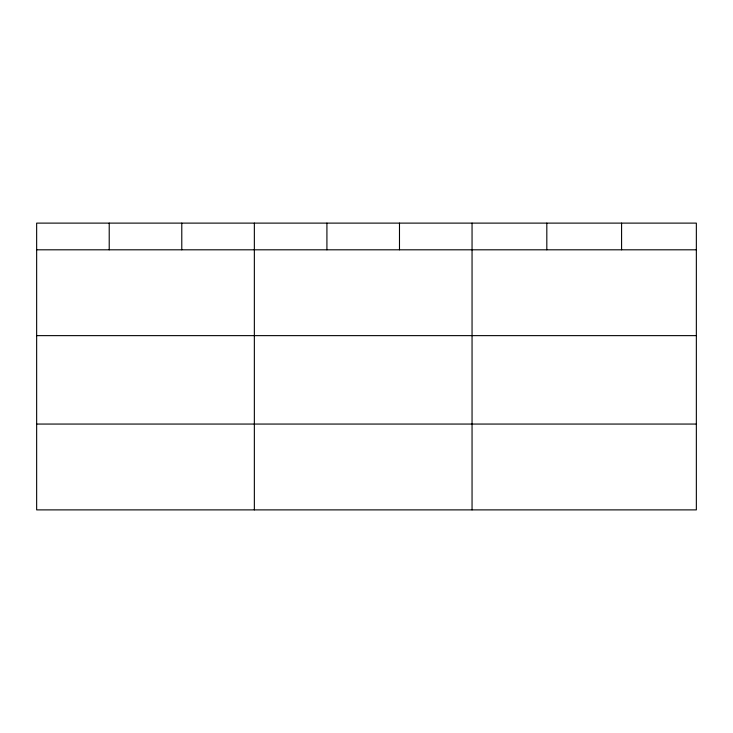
<?xml version="1.0" encoding="UTF-8"?>
<svg xmlns="http://www.w3.org/2000/svg" width="733" height="733" viewBox="0 0 733 733"><rect width="100%" height="100%" fill="white"/><g stroke="black" fill="none" stroke-linecap="round" stroke-linejoin="round"><path stroke-width="1.1" d="M696.35 335.632L696.35 223.116L36.65 223.116L36.65 509.884L696.35 509.884L696.35 335.632L36.65 335.632M36.65 249.806L696.35 249.806M36.65 424.059L696.35 424.059M621.584 223.116L621.584 249.806M546.818 223.116L546.818 249.806M472.052 223.116L472.052 509.884M399.485 223.116L399.485 249.806M326.918 223.116L326.918 249.806M254.351 223.116L254.351 509.884M181.784 223.116L181.784 249.806M109.217 223.116L109.217 249.806"/></g></svg>
